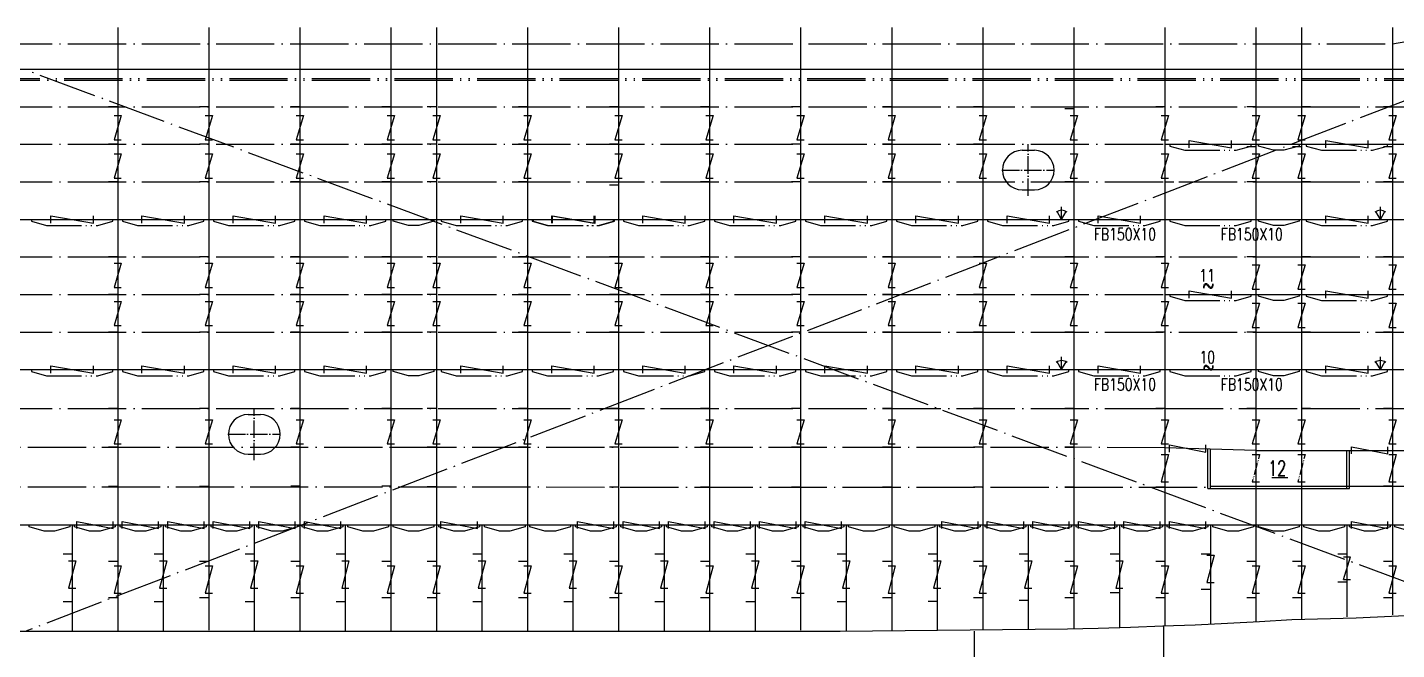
# Model space of a CAD drawing. Extents: x 415092 to 563892, y 399799 to 441999.
# Drawn here: x 500109 to 522664, y 414178 to 424432 of the extents above; entities that cross this region are included whole.
import ezdxf

# ---------------------------------------------------------------- set-up
doc = ezdxf.new("R2010")
doc.units = 0
doc.header["$LTSCALE"] = 40
doc.header["$MEASUREMENT"] = 0
doc.linetypes.add('ACAD_ISO04W100', pattern=[30.5, 24, -3, 0.5, -3])
doc.linetypes.add('ACAD_ISO05W100', pattern=[34, 24, -3, 0.5, -3, 0.5, -3])
doc.layers.get('0').update_dxf_attribs({"linetype": 'CONTINUOUS'})
for name, color, linetype in [('C-CEN', 4, 'ACAD_ISO04W100'), ('C-CON', 4, 'CONTINUOUS'), ('C-PH', 4, 'ACAD_ISO05W100'), ('Y-CON', 2, 'CONTINUOUS')]:
    doc.layers.add(name, color=color, linetype=linetype)
doc.styles.add('ROMANS', font='romans.shx', dxfattribs={"width": 0.75, "height": 250, "bigfont": 'hzdx.shx'})

msp = doc.modelspace()

# ---------------------------------------------------------------- linework, layer by layer
for p, q in [((517146.4, 421267.8), (517071.9, 421396.8)), ((517146.4, 421267.8), (517146.4, 421476.9)), ((517146.4, 421267.8), (517220.9, 421396.8)), ((522396.4, 421267.7), (522321.9, 421396.8)), ((522396.4, 421267.7), (522396.4, 421476.9)), ((522396.4, 421267.7), (522470.9, 421396.8)), ((517146.4, 418792.1), (517071.9, 418921.2)), ((517146.4, 418792.1), (517146.4, 419001.3)), ((517146.4, 418792.1), (517220.9, 418921.2)), ((522396.4, 418792.1), (522321.9, 418921.2)), ((522396.4, 418792.1), (522396.4, 419001.2)), ((522396.4, 418792.1), (522470.9, 418921.2)), ((519556.4, 416831.8), (519556.4, 417482.8)), ((521886.4, 416831.8), (521886.4, 417461.8)), ((519556.4, 416831.8), (521886.4, 416831.8)), ((520606.1, 417014.9), (520873.2, 417014.9)), ((521786.4, 415704.4), (521906.4, 415704.4)), ((521786.4, 415334.4), (521906.4, 415704.4)), ((521786.4, 415334.4), (521906.4, 415334.4)), ((518825.4, 414568.2), (518825.4, 411532.8)), ((515706.1, 414481.8), (515706.1, 411532.8))]:
    msp.add_line(p, q)
for points in [[(501536.4, 422976.8), (501656.4, 422976.8), (501536.4, 422576.8), (501656.4, 422576.8)], [(503036.4, 422976.8), (503156.4, 422976.8), (503036.4, 422576.8), (503156.4, 422576.8)], [(504536.4, 422976.8), (504656.4, 422976.8), (504536.4, 422576.8), (504656.4, 422576.8)], [(506036.4, 422976.8), (506156.4, 422976.8), (506036.4, 422576.8), (506156.4, 422576.8)], [(506786.4, 422976.8), (506906.4, 422976.8), (506786.4, 422576.8), (506906.4, 422576.8)], [(508286.4, 422976.8), (508406.4, 422976.8), (508286.4, 422576.8), (508406.4, 422576.8)], [(509786.4, 422976.8), (509906.4, 422976.8), (509786.4, 422576.8), (509906.4, 422576.8)], [(511286.4, 422976.8), (511406.4, 422976.8), (511286.4, 422576.8), (511406.4, 422576.8)], [(512786.4, 422976.8), (512906.4, 422976.8), (512786.4, 422576.8), (512906.4, 422576.8)], [(514286.4, 422976.8), (514406.4, 422976.8), (514286.4, 422576.8), (514406.4, 422576.8)], [(515786.4, 422976.8), (515906.4, 422976.8), (515786.4, 422576.8), (515906.4, 422576.8)], [(517286.4, 422976.8), (517406.4, 422976.8), (517286.4, 422576.8), (517406.4, 422576.8)], [(518786.4, 422976.8), (518906.4, 422976.8), (518786.4, 422576.8), (518906.4, 422576.8)], [(520286.4, 422976.8), (520406.4, 422976.8), (520286.4, 422576.8), (520406.4, 422576.8)], [(521036.4, 422976.8), (521156.4, 422976.8), (521036.4, 422576.8), (521156.4, 422576.8)], [(522536.4, 422976.8), (522656.4, 422976.8), (522536.4, 422576.8), (522656.4, 422576.8)], [(519246.4, 422445.8), (519246.4, 422565.8), (519946.4, 422445.8), (519946.4, 422565.8)], [(521496.4, 422445.8), (521496.4, 422565.8), (522196.4, 422445.8), (522196.4, 422565.8)], [(501536.4, 422346.8), (501656.4, 422346.8), (501536.4, 421946.8), (501656.4, 421946.8)], [(503036.4, 422346.8), (503156.4, 422346.8), (503036.4, 421946.8), (503156.4, 421946.8)], [(504536.4, 422346.8), (504656.4, 422346.8), (504536.4, 421946.8), (504656.4, 421946.8)], [(506036.4, 422346.8), (506156.4, 422346.8), (506036.4, 421946.8), (506156.4, 421946.8)], [(506786.4, 422346.8), (506906.4, 422346.8), (506786.4, 421946.8), (506906.4, 421946.8)], [(508286.4, 422346.8), (508406.4, 422346.8), (508286.4, 421946.8), (508406.4, 421946.8)], [(509786.4, 422346.8), (509906.4, 422346.8), (509786.4, 421946.8), (509906.4, 421946.8)], [(511286.4, 422346.8), (511406.4, 422346.8), (511286.4, 421946.8), (511406.4, 421946.8)], [(512786.4, 422346.8), (512906.4, 422346.8), (512786.4, 421946.8), (512906.4, 421946.8)], [(514286.4, 422346.8), (514406.4, 422346.8), (514286.4, 421946.8), (514406.4, 421946.8)], [(515786.4, 422346.8), (515906.4, 422346.8), (515786.4, 421946.8), (515906.4, 421946.8)], [(517286.4, 422346.8), (517406.4, 422346.8), (517286.4, 421946.8), (517406.4, 421946.8)], [(518786.4, 422346.8), (518906.4, 422346.8), (518786.4, 421946.8), (518906.4, 421946.8)], [(520286.4, 422346.8), (520406.4, 422346.8), (520286.4, 421946.8), (520406.4, 421946.8)], [(521036.4, 422346.8), (521156.4, 422346.8), (521036.4, 421946.8), (521156.4, 421946.8)], [(522536.4, 422346.8), (522656.4, 422346.8), (522536.4, 421946.8), (522656.4, 421946.8)], [(500496.4, 421207.8), (500496.4, 421327.8), (501196.4, 421207.8), (501196.4, 421327.8)], [(501996.4, 421207.8), (501996.4, 421327.8), (502696.4, 421207.8), (502696.4, 421327.8)], [(503496.4, 421207.8), (503496.4, 421327.8), (504196.4, 421207.8), (504196.4, 421327.8)], [(504996.4, 421207.8), (504996.4, 421327.8), (505696.4, 421207.8), (505696.4, 421327.8)], [(507246.4, 421207.8), (507246.4, 421327.8), (507946.4, 421207.8), (507946.4, 421327.8)], [(508746.4, 421207.8), (508746.4, 421327.8), (509446.4, 421207.8), (509446.4, 421327.8)], [(508761.7, 421207.8), (508761.7, 421327.8), (509461.7, 421207.8), (509461.7, 421327.8)], [(510246.4, 421207.8), (510246.4, 421327.8), (510946.4, 421207.8), (510946.4, 421327.8)], [(511746.4, 421207.8), (511746.4, 421327.8), (512446.4, 421207.8), (512446.4, 421327.8)], [(513246.4, 421207.8), (513246.4, 421327.8), (513946.4, 421207.8), (513946.4, 421327.8)], [(514746.4, 421207.8), (514746.4, 421327.8), (515446.4, 421207.8), (515446.4, 421327.8)], [(516246.4, 421207.8), (516246.4, 421327.8), (516946.4, 421207.8), (516946.4, 421327.8)], [(517746.4, 421207.8), (517746.4, 421327.8), (518446.4, 421207.8), (518446.4, 421327.8)], [(521496.4, 421207.8), (521496.4, 421327.8), (522196.4, 421207.8), (522196.4, 421327.8)], [(501536.4, 420546.8), (501656.4, 420546.8), (501536.4, 420146.8), (501656.4, 420146.8)], [(503036.4, 420546.8), (503156.4, 420546.8), (503036.4, 420146.8), (503156.4, 420146.8)], [(504536.4, 420546.8), (504656.4, 420546.8), (504536.4, 420146.8), (504656.4, 420146.8)], [(506036.4, 420546.8), (506156.4, 420546.8), (506036.4, 420146.8), (506156.4, 420146.8)], [(506786.4, 420546.8), (506906.4, 420546.8), (506786.4, 420146.8), (506906.4, 420146.8)], [(508286.4, 420546.8), (508406.4, 420546.8), (508286.4, 420146.8), (508406.4, 420146.8)], [(509786.4, 420546.8), (509906.4, 420546.8), (509786.4, 420146.8), (509906.4, 420146.8)], [(511286.4, 420546.8), (511406.4, 420546.8), (511286.4, 420146.8), (511406.4, 420146.8)], [(512786.4, 420546.8), (512906.4, 420546.8), (512786.4, 420146.8), (512906.4, 420146.8)], [(514286.4, 420546.8), (514406.4, 420546.8), (514286.4, 420146.8), (514406.4, 420146.8)], [(515786.4, 420546.8), (515906.4, 420546.8), (515786.4, 420146.8), (515906.4, 420146.8)], [(517286.4, 420546.8), (517406.4, 420546.8), (517286.4, 420146.8), (517406.4, 420146.8)], [(518786.4, 420546.8), (518906.4, 420546.8), (518786.4, 420146.8), (518906.4, 420146.8)], [(520286.4, 420516.8), (520406.4, 420516.8), (520286.4, 420116.8), (520406.4, 420116.8)], [(521036.4, 420516.8), (521156.4, 420516.8), (521036.4, 420116.8), (521156.4, 420116.8)], [(522536.4, 420516.8), (522656.4, 420516.8), (522536.4, 420116.8), (522656.4, 420116.8)], [(519246.4, 419969.8), (519246.4, 420089.8), (519946.4, 419969.8), (519946.4, 420089.8)], [(521496.4, 419969.8), (521496.4, 420089.8), (522196.4, 419969.8), (522196.4, 420089.8)], [(501536.4, 419916.8), (501656.4, 419916.8), (501536.4, 419516.8), (501656.4, 419516.8)], [(503036.4, 419916.8), (503156.4, 419916.8), (503036.4, 419516.8), (503156.4, 419516.8)], [(504536.4, 419916.8), (504656.4, 419916.8), (504536.4, 419516.8), (504656.4, 419516.8)], [(506036.4, 419916.8), (506156.4, 419916.8), (506036.4, 419516.8), (506156.4, 419516.8)], [(506786.4, 419916.8), (506906.4, 419916.8), (506786.4, 419516.8), (506906.4, 419516.8)], [(508286.4, 419916.8), (508406.4, 419916.8), (508286.4, 419516.8), (508406.4, 419516.8)], [(509786.4, 419916.8), (509906.4, 419916.8), (509786.4, 419516.8), (509906.4, 419516.8)], [(511286.4, 419916.8), (511406.4, 419916.8), (511286.4, 419516.8), (511406.4, 419516.8)], [(512786.4, 419916.8), (512906.4, 419916.8), (512786.4, 419516.8), (512906.4, 419516.8)], [(514286.4, 419916.8), (514406.4, 419916.8), (514286.4, 419516.8), (514406.4, 419516.8)], [(515786.4, 419916.8), (515906.4, 419916.8), (515786.4, 419516.8), (515906.4, 419516.8)], [(517286.4, 419916.8), (517406.4, 419916.8), (517286.4, 419516.8), (517406.4, 419516.8)], [(518786.4, 419916.8), (518906.4, 419916.8), (518786.4, 419516.8), (518906.4, 419516.8)], [(520286.4, 419886.8), (520406.4, 419886.8), (520286.4, 419486.8), (520406.4, 419486.8)], [(521036.4, 419886.8), (521156.4, 419886.8), (521036.4, 419486.8), (521156.4, 419486.8)], [(522536.4, 419886.8), (522656.4, 419886.8), (522536.4, 419486.8), (522656.4, 419486.8)], [(500496.4, 418732.1), (500496.4, 418852.1), (501196.4, 418732.1), (501196.4, 418852.1)], [(501996.4, 418732.1), (501996.4, 418852.1), (502696.4, 418732.1), (502696.4, 418852.1)], [(503496.4, 418732.1), (503496.4, 418852.1), (504196.4, 418732.1), (504196.4, 418852.1)], [(504996.4, 418732.1), (504996.4, 418852.1), (505696.4, 418732.1), (505696.4, 418852.1)], [(507246.4, 418732.1), (507246.4, 418852.1), (507946.4, 418732.1), (507946.4, 418852.1)], [(508746.4, 418732.1), (508746.4, 418852.1), (509446.4, 418732.1), (509446.4, 418852.1)], [(510246.4, 418732.1), (510246.4, 418852.1), (510946.4, 418732.1), (510946.4, 418852.1)], [(511746.4, 418732.1), (511746.4, 418852.1), (512446.4, 418732.1), (512446.4, 418852.1)], [(513246.4, 418732.1), (513246.4, 418852.1), (513946.4, 418732.1), (513946.4, 418852.1)], [(514746.4, 418732.1), (514746.4, 418852.1), (515446.4, 418732.1), (515446.4, 418852.1)], [(516246.4, 418732.1), (516246.4, 418852.1), (516946.4, 418732.1), (516946.4, 418852.1)], [(517746.4, 418732.1), (517746.4, 418852.1), (518446.4, 418732.1), (518446.4, 418852.1)], [(521496.4, 418732.1), (521496.4, 418852.1), (522196.4, 418732.1), (522196.4, 418852.1)], [(501536.4, 417966.8), (501656.4, 417966.8), (501536.4, 417566.8), (501656.4, 417566.8)], [(503036.4, 417966.8), (503156.4, 417966.8), (503036.4, 417566.8), (503156.4, 417566.8)], [(504536.4, 417966.8), (504656.4, 417966.8), (504536.4, 417566.8), (504656.4, 417566.8)], [(506036.4, 417966.8), (506156.4, 417966.8), (506036.4, 417566.8), (506156.4, 417566.8)], [(506786.4, 417966.8), (506906.4, 417966.8), (506786.4, 417566.8), (506906.4, 417566.8)], [(508286.4, 417966.8), (508406.4, 417966.8), (508286.4, 417566.8), (508406.4, 417566.8)], [(509786.4, 417966.8), (509906.4, 417966.8), (509786.4, 417566.8), (509906.4, 417566.8)], [(511286.4, 417966.8), (511406.4, 417966.8), (511286.4, 417566.8), (511406.4, 417566.8)], [(512786.4, 417966.8), (512906.4, 417966.8), (512786.4, 417566.8), (512906.4, 417566.8)], [(514286.4, 417966.8), (514406.4, 417966.8), (514286.4, 417566.8), (514406.4, 417566.8)], [(515786.4, 417966.8), (515906.4, 417966.8), (515786.4, 417566.8), (515906.4, 417566.8)], [(517286.4, 417966.8), (517406.4, 417966.8), (517286.4, 417566.8), (517406.4, 417566.8)], [(518786.4, 417966.8), (518906.4, 417966.8), (518786.4, 417566.8), (518906.4, 417566.8)], [(520286.4, 417966.8), (520406.4, 417966.8), (520286.4, 417566.8), (520406.4, 417566.8)], [(521036.4, 417966.8), (521156.4, 417966.8), (521036.4, 417566.8), (521156.4, 417566.8)], [(522536.4, 417966.8), (522656.4, 417966.8), (522536.4, 417566.8), (522656.4, 417566.8)], [(518921.4, 417431.7), (518921.4, 417551.7), (519521.4, 417431.7), (519521.4, 417551.7)], [(521921.4, 417401.8), (521921.4, 417521.8), (522521.4, 417401.8), (522521.4, 417521.8)], [(518786.4, 417391.7), (518906.4, 417391.7), (518786.4, 416941.7), (518906.4, 416941.7)], [(522536.4, 417391.8), (522656.4, 417391.8), (522536.4, 416941.8), (522656.4, 416941.8)], [(500921.4, 416171.8), (500921.4, 416291.8), (501521.4, 416171.8), (501521.4, 416291.8)], [(501671.4, 416171.8), (501671.4, 416291.8), (502271.4, 416171.8), (502271.4, 416291.8)], [(502421.4, 416171.7), (502421.4, 416291.7), (503021.4, 416171.7), (503021.4, 416291.7)], [(503171.4, 416171.8), (503171.4, 416291.8), (503771.4, 416171.8), (503771.4, 416291.8)], [(503921.4, 416171.6), (503921.4, 416291.6), (504521.4, 416171.6), (504521.4, 416291.6)], [(504671.4, 416171.8), (504671.4, 416291.8), (505271.4, 416171.8), (505271.4, 416291.8)], [(506921.4, 416171.8), (506921.4, 416291.8), (507521.4, 416171.8), (507521.4, 416291.8)], [(509171.4, 416171.8), (509171.4, 416291.8), (509771.4, 416171.8), (509771.4, 416291.8)], [(509921.4, 416171.8), (509921.4, 416291.8), (510521.4, 416171.8), (510521.4, 416291.8)], [(510671.4, 416171.8), (510671.4, 416291.8), (511271.4, 416171.8), (511271.4, 416291.8)], [(511421.4, 416171.8), (511421.4, 416291.8), (512021.4, 416171.8), (512021.4, 416291.8)], [(512171.4, 416171.8), (512171.4, 416291.8), (512771.4, 416171.8), (512771.4, 416291.8)], [(512921.4, 416171.8), (512921.4, 416291.8), (513521.4, 416171.8), (513521.4, 416291.8)], [(515171.4, 416171.8), (515171.4, 416291.8), (515771.4, 416171.8), (515771.4, 416291.8)], [(515921.4, 416171.8), (515921.4, 416291.8), (516521.4, 416171.8), (516521.4, 416291.8)], [(516671.4, 416171.8), (516671.4, 416291.8), (517271.4, 416171.8), (517271.4, 416291.8)], [(517421.4, 416171.8), (517421.4, 416291.8), (518021.4, 416171.8), (518021.4, 416291.8)], [(518171.4, 416171.8), (518171.4, 416291.8), (518771.4, 416171.8), (518771.4, 416291.8)], [(518921.4, 416171.8), (518921.4, 416291.8), (519521.4, 416171.8), (519521.4, 416291.8)], [(521921.4, 416171.8), (521921.4, 416291.8), (522521.4, 416171.8), (522521.4, 416291.8)], [(519536.4, 415731.6), (519656.4, 415731.6), (519536.4, 415281.6), (519656.4, 415281.6)], [(500786.4, 415641.5), (500906.4, 415641.5), (500786.4, 415191.5), (500906.4, 415191.5)], [(501536.4, 415556.8), (501656.4, 415556.8), (501536.4, 415106.8), (501656.4, 415106.8)], [(502286.4, 415641.5), (502406.4, 415641.5), (502286.4, 415191.5), (502406.4, 415191.5)], [(503036.4, 415556.8), (503156.4, 415556.8), (503036.4, 415106.8), (503156.4, 415106.8)], [(503786.4, 415641.5), (503906.4, 415641.5), (503786.4, 415191.5), (503906.4, 415191.5)], [(504536.4, 415556.8), (504656.4, 415556.8), (504536.4, 415106.8), (504656.4, 415106.8)], [(505286.4, 415641.5), (505406.4, 415641.5), (505286.4, 415191.5), (505406.4, 415191.5)], [(506036.4, 415556.8), (506156.4, 415556.8), (506036.4, 415106.8), (506156.4, 415106.8)], [(506786.4, 415556.8), (506906.4, 415556.8), (506786.4, 415106.8), (506906.4, 415106.8)], [(507536.4, 415641.5), (507656.4, 415641.5), (507536.4, 415191.5), (507656.4, 415191.5)], [(508286.4, 415556.8), (508406.4, 415556.8), (508286.4, 415106.8), (508406.4, 415106.8)], [(509036.4, 415641.5), (509156.4, 415641.5), (509036.4, 415191.5), (509156.4, 415191.5)], [(509786.4, 415556.8), (509906.4, 415556.8), (509786.4, 415106.8), (509906.4, 415106.8)], [(510536.4, 415641.5), (510656.4, 415641.5), (510536.4, 415191.5), (510656.4, 415191.5)], [(511286.4, 415556.8), (511406.4, 415556.8), (511286.4, 415106.8), (511406.4, 415106.8)], [(512036.4, 415641.5), (512156.4, 415641.5), (512036.4, 415191.5), (512156.4, 415191.5)], [(512786.4, 415556.8), (512906.4, 415556.8), (512786.4, 415106.8), (512906.4, 415106.8)], [(513536.4, 415641.5), (513656.4, 415641.5), (513536.4, 415191.5), (513656.4, 415191.5)], [(514286.4, 415556.8), (514406.4, 415556.8), (514286.4, 415106.8), (514406.4, 415106.8)], [(515036.4, 415641.5), (515156.4, 415641.5), (515036.4, 415191.5), (515156.4, 415191.5)], [(515786.4, 415556.8), (515906.4, 415556.8), (515786.4, 415106.8), (515906.4, 415106.8)], [(516536.4, 415641.5), (516656.4, 415641.5), (516536.4, 415191.5), (516656.4, 415191.5)], [(517286.4, 415556.8), (517406.4, 415556.8), (517286.4, 415106.8), (517406.4, 415106.8)], [(518036.4, 415641.5), (518156.4, 415641.5), (518036.4, 415191.5), (518156.4, 415191.5)], [(518786.4, 415556.8), (518906.4, 415556.8), (518786.4, 415106.8), (518906.4, 415106.8)], [(520286.4, 415556.8), (520406.4, 415556.8), (520286.4, 415106.8), (520406.4, 415106.8)], [(521036.4, 415556.8), (521156.4, 415556.8), (521036.4, 415106.8), (521156.4, 415106.8)], [(522536.4, 415556.8), (522656.4, 415556.8), (522536.4, 415106.8), (522656.4, 415106.8)]]:
    msp.add_lwpolyline(points)
for centre in [(517146.4, 421267.8), (522396.4, 421267.7), (517146.4, 418792.1), (522396.4, 418792.1)]:
    msp.add_arc(centre, 149.1, 52.13553, 127.86447)
at = {"layer": 'C-CEN', "ltscale": 0.5}
msp.add_line((522596.4, 424162.8), (523796.4, 424362.8), dxfattribs=at)
at = {"layer": 'C-CEN'}
for p, q in [((477596.4, 424162.8), (522596.4, 424162.8)), ((524096.4, 414815.8), (500096.4, 423721.8)), ((524096.4, 423721.8), (500096.8, 414485.7)), ((477596.4, 423124.8), (521096.4, 423124.8)), ((521096.4, 423124.8), (547046.9, 423124.8)), ((477596.4, 422505.8), (518846.4, 422505.8)), ((477596.4, 421886.8), (521096.4, 421886.8)), ((521096.4, 421886.8), (547047.2, 421886.8)), ((477596.4, 420648.8), (521096.4, 420648.8)), ((521096.4, 420648.8), (544646.4, 420648.8)), ((477596.4, 420029.8), (518846.4, 420029.8)), ((477596.4, 419410.8), (521096.4, 419410.8)), ((521096.4, 419410.8), (540596.4, 419410.8)), ((477596.4, 418151.8), (518846.4, 418151.8)), ((518846.4, 418151.8), (521096.4, 418151.8)), ((521096.4, 418151.8), (523346.4, 418151.8)), ((480596.4, 417511.8), (517346.4, 417511.8)), ((518857.7, 417501.6), (517346.4, 417511.8)), ((480596.4, 416871.8), (519596.4, 416852.5)), ((521846.4, 416871.8), (531596.4, 416871.8))]:
    msp.add_line(p, q, dxfattribs=at)
at = {"layer": 'C-CEN', "ltscale": 0.3}
for p, q in [((516596.4, 421653.8), (516596.4, 422505.8)), ((516162.4, 422079.8), (517030.4, 422079.8)), ((503846.4, 417299.7), (503846.4, 418151.7)), ((503412.4, 417725.7), (504280.4, 417725.7))]:
    msp.add_line(p, q, dxfattribs=at)
at = {"layer": 'C-CON'}
for p, q in [((516496.4, 422405.8), (516696.4, 422405.8)), ((516496.4, 421753.8), (516696.4, 421753.8)), ((503746.4, 418051.7), (503946.4, 418051.7)), ((503746.4, 417399.7), (503946.4, 417399.7))]:
    msp.add_line(p, q, dxfattribs=at)
for centre, start, end in [((516496.4, 422079.8), 90, 270), ((516696.4, 422079.8), 270, 90), ((503746.4, 417725.7), 90, 270), ((503946.4, 417725.7), 270, 90)]:
    msp.add_arc(centre, 326, start, end, dxfattribs=at)
at = {"layer": 'C-PH'}
for p, q in [((477596.4, 423588.8), (521096.4, 423588.8)), ((521096.4, 423588.8), (524096.4, 423588.8)), ((477596.4, 423563.8), (521096.4, 423563.8)), ((521096.4, 423563.8), (524096.4, 423563.8))]:
    msp.add_line(p, q, dxfattribs=at)
at = {"layer": 'C-PH', "ltscale": 0.6}
for points in [[(518926.4, 422505.8), (518926.4, 422476.1), (519174.5, 422405.8), (520018.4, 422405.8), (520266.4, 422476.1), (520266.4, 422505.8)], [(521056.4, 422505.8), (521056.4, 422476.1), (520808.4, 422405.8), (520634.5, 422405.8), (520386.4, 422476.1), (520386.4, 422505.8)], [(521176.4, 422505.8), (521176.4, 422476.1), (521424.5, 422405.8), (522268.4, 422405.8), (522516.4, 422476.1), (522516.4, 422505.8)], [(500176.4, 421267.8), (500176.4, 421238.1), (500424.5, 421167.8), (501268.4, 421167.8), (501516.4, 421238.1), (501516.4, 421267.8)], [(501676.4, 421267.8), (501676.4, 421238.1), (501924.5, 421167.8), (502768.4, 421167.8), (503016.4, 421238.1), (503016.4, 421267.8)], [(503176.4, 421267.8), (503176.4, 421238.1), (503424.5, 421167.8), (504268.4, 421167.8), (504516.4, 421238.1), (504516.4, 421267.8)], [(504676.4, 421267.8), (504676.4, 421238.1), (504924.5, 421167.8), (505768.4, 421167.8), (506016.4, 421238.1), (506016.4, 421267.8)], [(506806.4, 421267.8), (506806.4, 421238.1), (506558.4, 421167.8), (506384.5, 421167.8), (506136.4, 421238.1), (506136.4, 421267.8)], [(506926.4, 421267.8), (506926.4, 421238.1), (507174.5, 421167.8), (508018.4, 421167.8), (508266.4, 421238.1), (508266.4, 421267.8)], [(508426.4, 421267.8), (508426.4, 421238.1), (508674.5, 421167.8), (509518.4, 421167.8), (509766.4, 421238.1), (509766.4, 421267.8)], [(508441.7, 421267.8), (508441.7, 421238.1), (508689.7, 421167.8), (509533.6, 421167.8), (509781.7, 421238.1), (509781.7, 421267.8)], [(509926.4, 421267.8), (509926.4, 421238.1), (510174.5, 421167.8), (511018.4, 421167.8), (511266.4, 421238.1), (511266.4, 421267.8)], [(511426.4, 421267.8), (511426.4, 421238.1), (511674.5, 421167.8), (512518.4, 421167.8), (512766.4, 421238.1), (512766.4, 421267.8)], [(512926.4, 421267.8), (512926.4, 421238.1), (513174.5, 421167.8), (514018.4, 421167.8), (514266.4, 421238.1), (514266.4, 421267.8)], [(514426.4, 421267.8), (514426.4, 421238.1), (514674.5, 421167.8), (515518.4, 421167.8), (515766.4, 421238.1), (515766.4, 421267.8)], [(515926.4, 421267.8), (515926.4, 421238.1), (516174.5, 421167.8), (517018.4, 421167.8), (517266.4, 421238.1), (517266.4, 421267.8)], [(517426.4, 421267.8), (517426.4, 421238.1), (517674.5, 421167.8), (518518.4, 421167.8), (518766.4, 421238.1), (518766.4, 421267.8)], [(518926.4, 421267.8), (518926.4, 421238.1), (519174.5, 421167.8), (520018.4, 421167.8), (520266.4, 421238.1), (520266.4, 421267.8)], [(521056.4, 421267.8), (521056.4, 421238.1), (520808.4, 421167.8), (520634.5, 421167.8), (520386.4, 421238.1), (520386.4, 421267.8)], [(521176.4, 421267.8), (521176.4, 421238.1), (521424.5, 421167.8), (522268.4, 421167.8), (522516.4, 421238.1), (522516.4, 421267.8)], [(518926.4, 420029.8), (518926.4, 420000.1), (519174.5, 419929.8), (520018.4, 419929.8), (520266.4, 420000.1), (520266.4, 420029.8)], [(521056.4, 420029.8), (521056.4, 420000.1), (520808.4, 419929.8), (520634.5, 419929.8), (520386.4, 420000.1), (520386.4, 420029.8)], [(521176.4, 420029.8), (521176.4, 420000.1), (521424.5, 419929.8), (522268.4, 419929.8), (522516.4, 420000.1), (522516.4, 420029.8)], [(500176.4, 418792.1), (500176.4, 418762.5), (500424.5, 418692.1), (501268.4, 418692.1), (501516.4, 418762.5), (501516.4, 418792.1)], [(501676.4, 418792.1), (501676.4, 418762.5), (501924.5, 418692.1), (502768.4, 418692.1), (503016.4, 418762.5), (503016.4, 418792.1)], [(503176.4, 418792.1), (503176.4, 418762.5), (503424.5, 418692.1), (504268.4, 418692.1), (504516.4, 418762.5), (504516.4, 418792.1)], [(504676.4, 418792.1), (504676.4, 418762.5), (504924.5, 418692.1), (505768.4, 418692.1), (506016.4, 418762.5), (506016.4, 418792.1)], [(506806.4, 418792.1), (506806.4, 418762.5), (506558.4, 418692.1), (506384.5, 418692.1), (506136.4, 418762.5), (506136.4, 418792.1)], [(506926.4, 418792.1), (506926.4, 418762.5), (507174.5, 418692.1), (508018.4, 418692.1), (508266.4, 418762.5), (508266.4, 418792.1)], [(508426.4, 418792.1), (508426.4, 418762.5), (508674.5, 418692.1), (509518.4, 418692.1), (509766.4, 418762.5), (509766.4, 418792.1)], [(509926.4, 418792.1), (509926.4, 418762.5), (510174.5, 418692.1), (511018.4, 418692.1), (511266.4, 418762.5), (511266.4, 418792.1)], [(511426.4, 418792.1), (511426.4, 418762.5), (511674.5, 418692.1), (512518.4, 418692.1), (512766.4, 418762.5), (512766.4, 418792.1)], [(512926.4, 418792.1), (512926.4, 418762.5), (513174.5, 418692.1), (514018.4, 418692.1), (514266.4, 418762.5), (514266.4, 418792.1)], [(514426.4, 418792.1), (514426.4, 418762.5), (514674.5, 418692.1), (515518.4, 418692.1), (515766.4, 418762.5), (515766.4, 418792.1)], [(515926.4, 418792.1), (515926.4, 418762.5), (516174.5, 418692.1), (517018.4, 418692.1), (517266.4, 418762.5), (517266.4, 418792.1)], [(517426.4, 418792.1), (517426.4, 418762.5), (517674.5, 418692.1), (518518.4, 418692.1), (518766.4, 418762.5), (518766.4, 418792.1)], [(518926.4, 418792.1), (518926.4, 418762.5), (519174.5, 418692.1), (520018.4, 418692.1), (520266.4, 418762.5), (520266.4, 418792.1)], [(521056.4, 418792.1), (521056.4, 418762.5), (520808.4, 418692.1), (520634.5, 418692.1), (520386.4, 418762.5), (520386.4, 418792.1)], [(521176.4, 418792.1), (521176.4, 418762.5), (521424.5, 418692.1), (522268.4, 418692.1), (522516.4, 418762.5), (522516.4, 418792.1)], [(500806.4, 416231.8), (500806.4, 416202.1), (500558.4, 416131.8), (500384.5, 416131.8), (500136.4, 416202.1), (500136.4, 416231.8)], [(501556.4, 416231.8), (501556.4, 416202.1), (501308.4, 416131.8), (501134.5, 416131.8), (500886.4, 416202.1), (500886.4, 416231.8)], [(502306.4, 416231.8), (502306.4, 416202.1), (502058.4, 416131.8), (501884.5, 416131.8), (501636.4, 416202.1), (501636.4, 416231.8)], [(503056.4, 416231.8), (503056.4, 416202.1), (502808.4, 416131.8), (502634.5, 416131.8), (502386.4, 416202.1), (502386.4, 416231.8)], [(503806.4, 416231.8), (503806.4, 416202.1), (503558.4, 416131.8), (503384.5, 416131.8), (503136.4, 416202.1), (503136.4, 416231.8)], [(504556.4, 416231.8), (504556.4, 416202.1), (504308.4, 416131.8), (504134.5, 416131.8), (503886.4, 416202.1), (503886.4, 416231.8)], [(505306.4, 416231.8), (505306.4, 416202.1), (505058.4, 416131.8), (504884.5, 416131.8), (504636.4, 416202.1), (504636.4, 416231.8)], [(506056.4, 416231.8), (506056.4, 416202.1), (505808.4, 416131.8), (505634.5, 416131.8), (505386.4, 416202.1), (505386.4, 416231.8)], [(506806.4, 416231.8), (506806.4, 416202.1), (506558.4, 416131.8), (506384.5, 416131.8), (506136.4, 416202.1), (506136.4, 416231.8)], [(507556.4, 416231.8), (507556.4, 416202.1), (507308.4, 416131.8), (507134.5, 416131.8), (506886.4, 416202.1), (506886.4, 416231.8)], [(508306.4, 416231.8), (508306.4, 416202.1), (508058.4, 416131.8), (507884.5, 416131.8), (507636.4, 416202.1), (507636.4, 416231.8)], [(509056.4, 416231.8), (509056.4, 416202.1), (508808.4, 416131.8), (508634.5, 416131.8), (508386.4, 416202.1), (508386.4, 416231.8)], [(509806.4, 416231.8), (509806.4, 416202.1), (509558.4, 416131.8), (509384.5, 416131.8), (509136.4, 416202.1), (509136.4, 416231.8)], [(510556.4, 416231.8), (510556.4, 416202.1), (510308.4, 416131.8), (510134.5, 416131.8), (509886.4, 416202.1), (509886.4, 416231.8)], [(511306.4, 416231.8), (511306.4, 416202.1), (511058.4, 416131.8), (510884.5, 416131.8), (510636.4, 416202.1), (510636.4, 416231.8)], [(512056.4, 416231.8), (512056.4, 416202.1), (511808.4, 416131.8), (511634.5, 416131.8), (511386.4, 416202.1), (511386.4, 416231.8)], [(512806.4, 416231.8), (512806.4, 416202.1), (512558.4, 416131.8), (512384.5, 416131.8), (512136.4, 416202.1), (512136.4, 416231.8)], [(513556.4, 416231.8), (513556.4, 416202.1), (513308.4, 416131.8), (513134.5, 416131.8), (512886.4, 416202.1), (512886.4, 416231.8)], [(514306.4, 416231.8), (514306.4, 416202.1), (514058.4, 416131.8), (513884.5, 416131.8), (513636.4, 416202.1), (513636.4, 416231.8)], [(515056.4, 416231.8), (515056.4, 416202.1), (514808.4, 416131.8), (514634.5, 416131.8), (514386.4, 416202.1), (514386.4, 416231.8)], [(515806.4, 416231.8), (515806.4, 416202.1), (515558.4, 416131.8), (515384.5, 416131.8), (515136.4, 416202.1), (515136.4, 416231.8)], [(516556.4, 416231.8), (516556.4, 416202.1), (516308.4, 416131.8), (516134.5, 416131.8), (515886.4, 416202.1), (515886.4, 416231.8)], [(517306.4, 416231.8), (517306.4, 416202.1), (517058.4, 416131.8), (516884.5, 416131.8), (516636.4, 416202.1), (516636.4, 416231.8)], [(518056.4, 416231.8), (518056.4, 416202.1), (517808.4, 416131.8), (517634.5, 416131.8), (517386.4, 416202.1), (517386.4, 416231.8)], [(518806.4, 416231.8), (518806.4, 416202.1), (518558.4, 416131.8), (518384.5, 416131.8), (518136.4, 416202.1), (518136.4, 416231.8)], [(519556.4, 416231.8), (519556.4, 416202.1), (519308.4, 416131.8), (519134.5, 416131.8), (518886.4, 416202.1), (518886.4, 416231.8)], [(520306.4, 416231.8), (520306.4, 416202.1), (520058.4, 416131.8), (519884.5, 416131.8), (519636.4, 416202.1), (519636.4, 416231.8)], [(521056.4, 416231.8), (521056.4, 416202.1), (520808.4, 416131.8), (520634.5, 416131.8), (520386.4, 416202.1), (520386.4, 416231.8)], [(521806.4, 416231.8), (521806.4, 416202.1), (521558.4, 416131.8), (521384.5, 416131.8), (521136.4, 416202.1), (521136.4, 416231.8)], [(522556.4, 416231.8), (522556.4, 416202.1), (522308.4, 416131.8), (522134.5, 416131.8), (521886.4, 416202.1), (521886.4, 416231.8)], [(523306.4, 416231.8), (523306.4, 416202.1), (523058.4, 416131.8), (522884.5, 416131.8), (522636.4, 416202.1), (522636.4, 416231.8)]]:
    msp.add_lwpolyline(points, dxfattribs=at)
at = {"layer": 'C-PH', "ltscale": 0.2, "flags": 128}
for points in [[(520286.4, 417391.8), (520406.4, 417391.8), (520286.4, 416941.8), (520406.4, 416941.8)], [(521036.4, 417391.8), (521156.4, 417391.8), (521036.4, 416941.8), (521156.4, 416941.8)]]:
    msp.add_lwpolyline(points, dxfattribs=at)
at = {"layer": 'Y-CON'}
for p, q in [((501596.4, 424431.8), (501596.4, 414485.7)), ((503096.4, 424431.8), (503096.4, 414499)), ((504596.4, 424431.8), (504596.4, 414485.4)), ((506096.4, 424431.8), (506096.4, 414485.3)), ((506846.4, 424431.8), (506846.4, 414485.2)), ((508346.4, 424431.8), (508346.4, 414485.1)), ((509846.4, 424431.8), (509846.4, 414485)), ((511346.4, 424431.8), (511346.4, 414484.8)), ((512846.4, 424431.8), (512846.4, 414501.1)), ((514346.4, 424431.8), (514346.4, 414487.2)), ((515846.4, 424431.8), (515846.4, 414498.7)), ((517346.4, 424431.8), (517346.4, 414523.6)), ((518846.4, 424431.8), (518846.4, 414569.1)), ((520346.4, 424431.8), (520346.4, 414639.5)), ((521096.4, 424431.8), (521096.4, 414686.6)), ((522596.4, 424431.8), (522596.4, 414750)), ((477596.4, 423743.8), (521096.4, 423743.8)), ((521096.4, 423743.8), (525596.4, 423743.8)), ((501596.4, 423124.8), (501446.4, 423124.8)), ((503096.4, 423124.8), (502946.4, 423124.8)), ((504596.4, 423124.8), (504446.4, 423124.8)), ((506096.4, 423124.8), (505946.4, 423124.8)), ((506846.4, 423124.8), (506696.4, 423124.8)), ((508346.4, 423124.8), (508196.4, 423124.8)), ((509846.4, 423124.8), (509696.4, 423124.8)), ((511346.4, 423124.8), (511196.4, 423124.8)), ((512846.4, 423124.8), (512696.4, 423124.8)), ((514346.4, 423124.8), (514196.4, 423124.8)), ((515846.4, 423124.8), (515696.4, 423124.8)), ((517346.4, 423091.8), (517196.4, 423091.8)), ((518846.4, 423124.8), (518696.4, 423124.8)), ((520346.4, 423124.8), (520196.4, 423124.8)), ((521246.4, 423124.8), (521096.4, 423124.8)), ((522596.4, 423124.8), (522446.4, 423124.8)), ((501596.4, 422505.8), (501446.4, 422505.8)), ((503096.4, 422505.8), (502946.4, 422505.8)), ((504596.4, 422505.8), (504446.4, 422505.8)), ((506096.4, 422505.8), (505946.4, 422505.8)), ((506846.4, 422505.8), (506696.4, 422505.8)), ((508346.4, 422505.8), (508196.4, 422505.8)), ((509846.4, 422505.8), (509696.4, 422505.8)), ((511346.4, 422505.8), (511196.4, 422505.8)), ((512846.4, 422505.8), (512696.4, 422505.8)), ((514346.4, 422505.8), (514196.4, 422505.8)), ((515846.4, 422505.8), (515696.4, 422505.8)), ((518846.4, 422505.8), (521096.4, 422505.8)), ((520346.4, 422461.8), (520196.4, 422461.8)), ((521096.4, 422461.8), (520946.4, 422461.8)), ((521096.4, 422505.8), (547047.1, 422505.8)), ((522596.4, 422461.8), (522446.4, 422461.8)), ((501596.4, 421886.8), (501446.4, 421886.8)), ((503096.4, 421886.8), (502946.4, 421886.8)), ((504596.4, 421886.8), (504446.4, 421886.8)), ((506096.4, 421886.8), (505946.4, 421886.8)), ((506846.4, 421886.8), (506696.4, 421886.8)), ((508346.4, 421886.8), (508196.4, 421886.8)), ((509846.4, 421831.8), (509696.4, 421831.8)), ((511346.4, 421886.8), (511196.4, 421886.8)), ((512846.4, 421886.8), (512696.4, 421886.8)), ((514346.4, 421886.8), (514196.4, 421886.8)), ((515846.4, 421886.8), (515996.4, 421886.8)), ((517346.4, 421886.8), (517196.4, 421886.8)), ((518846.4, 421886.8), (518996.4, 421886.8)), ((520346.4, 421886.8), (520196.4, 421886.8)), ((521246.4, 421886.8), (521096.4, 421886.8)), ((522596.4, 421886.8), (522446.4, 421886.8)), ((477596.4, 421267.8), (521096.4, 421267.8)), ((521096.4, 421267.8), (545246.4, 421267.8)), ((501596.4, 420648.8), (501446.4, 420648.8)), ((503096.4, 420648.8), (502946.4, 420648.8)), ((504596.4, 420648.8), (504446.4, 420648.8)), ((506096.4, 420648.8), (505946.4, 420648.8)), ((506846.4, 420648.8), (506696.4, 420648.8)), ((508346.4, 420648.8), (508196.4, 420648.8)), ((509846.4, 420648.8), (509696.4, 420648.8)), ((511346.4, 420648.8), (511196.4, 420648.8)), ((512846.4, 420648.8), (512696.4, 420648.8)), ((514346.4, 420648.8), (514196.4, 420648.8)), ((515846.4, 420648.8), (515696.4, 420648.8)), ((517346.4, 420648.8), (517196.4, 420648.8)), ((518846.4, 420648.8), (518696.4, 420648.8)), ((520346.4, 420648.8), (520196.4, 420648.8)), ((521246.4, 420648.8), (521096.4, 420648.8)), ((522596.4, 420648.8), (522446.4, 420648.8)), ((501596.4, 420029.8), (501446.4, 420029.8)), ((503096.4, 420029.8), (502946.4, 420029.8)), ((504596.4, 420029.8), (504446.4, 420029.8)), ((506096.4, 420029.8), (505946.4, 420029.8)), ((506846.4, 420029.8), (506696.4, 420029.8)), ((508346.4, 420029.8), (508196.4, 420029.8)), ((509846.4, 420029.8), (509696.4, 420029.8)), ((511346.4, 420029.8), (511196.4, 420029.8)), ((512846.4, 420029.8), (512696.4, 420029.8)), ((514346.4, 420029.8), (514196.4, 420029.8)), ((515846.4, 420029.8), (515696.4, 420029.8)), ((518846.4, 420029.8), (521096.4, 420029.8)), ((521096.4, 420029.8), (536098.4, 420029.8)), ((501596.4, 419410.8), (501446.4, 419410.8)), ((503096.4, 419410.8), (502946.4, 419410.8)), ((504596.4, 419410.8), (504446.4, 419410.8)), ((506096.4, 419410.8), (505946.4, 419410.8)), ((506846.4, 419410.8), (506696.4, 419410.8)), ((508346.4, 419410.8), (508196.4, 419410.8)), ((509846.4, 419410.8), (509696.4, 419410.8)), ((511346.4, 419410.8), (511196.4, 419410.8)), ((512846.4, 419410.8), (512696.4, 419410.8)), ((514346.4, 419410.8), (514196.4, 419410.8)), ((515846.4, 419410.8), (515696.4, 419410.8)), ((517346.4, 419410.8), (517196.4, 419410.8)), ((518846.4, 419410.8), (518696.4, 419410.8)), ((520346.4, 419410.8), (520196.4, 419410.8)), ((521246.4, 419410.8), (521096.4, 419410.8)), ((522596.4, 419410.8), (522446.4, 419410.8)), ((477596.4, 418792.1), (518846.4, 418792.1)), ((518846.4, 418792.1), (539096.4, 418792.1)), ((501596.4, 418151.8), (501446.4, 418151.8)), ((503096.4, 418151.8), (502946.4, 418151.8)), ((504596.4, 418151.8), (504446.4, 418151.8)), ((506096.4, 418151.8), (505946.4, 418151.8)), ((506846.4, 418151.8), (506696.4, 418151.8)), ((508346.4, 418151.8), (508196.4, 418151.8)), ((509846.4, 418151.8), (509696.4, 418151.8)), ((511346.4, 418151.8), (511196.4, 418151.8)), ((512846.4, 418151.8), (512696.4, 418151.8)), ((514346.4, 418151.8), (514196.4, 418151.8)), ((515846.4, 418151.8), (515696.4, 418151.8)), ((517346.4, 418151.8), (517196.4, 418151.8)), ((518846.4, 418151.8), (518696.4, 418151.8)), ((520346.4, 418151.8), (520196.4, 418151.8)), ((521246.4, 418151.8), (521096.4, 418151.8)), ((522596.4, 418151.8), (522446.4, 418151.8)), ((522596.4, 418151.8), (522446.4, 418151.8)), ((522596.4, 418151.8), (522446.4, 418151.8)), ((522596.4, 418151.7), (522446.4, 418151.7)), ((501596.4, 417511.8), (501446.4, 417511.8)), ((503096.4, 417511.8), (503246.4, 417511.8)), ((504596.4, 417511.8), (504446.4, 417511.8)), ((506096.4, 417511.8), (506246.4, 417511.8)), ((506846.4, 417511.8), (506696.4, 417511.8)), ((508346.4, 417511.8), (508196.4, 417511.8)), ((509846.4, 417511.8), (509696.4, 417511.8)), ((511346.4, 417511.8), (511196.4, 417511.8)), ((512846.4, 417511.8), (512696.4, 417511.8)), ((514346.4, 417511.8), (514196.4, 417511.8)), ((515846.4, 417511.8), (515696.4, 417511.8)), ((517346.4, 417511.8), (517196.4, 417511.8)), ((520346.4, 417461.8), (518846.4, 417501.7)), ((519596.4, 416831.8), (519596.4, 417481.7)), ((520346.4, 417461.8), (536098.4, 417461.8)), ((521846.4, 416831.8), (521846.4, 417461.8)), ((501596.4, 416863.9), (501446.4, 416863.9)), ((503096.4, 416863.9), (502946.4, 416863.9)), ((504596.4, 416868.7), (504446.4, 416868.7)), ((506096.4, 416868.7), (505946.4, 416868.7)), ((506846.4, 416858.4), (506696.4, 416858.4)), ((508346.4, 416857.6), (508196.4, 416857.6)), ((509846.4, 416857.6), (509696.4, 416857.6)), ((511346.4, 416857.6), (511196.4, 416857.6)), ((512846.4, 416857.6), (512696.4, 416857.6)), ((514346.4, 416852.9), (514196.4, 416852.9)), ((515846.4, 416852.9), (515696.4, 416852.9)), ((517346.4, 416852.9), (517196.4, 416852.9)), ((518846.4, 416852.9), (518696.4, 416852.9)), ((519596.4, 416871.8), (521846.4, 416871.8)), ((522596.4, 416871.8), (522446.4, 416871.8)), ((522596.4, 416871.8), (522446.4, 416871.8)), ((522596.4, 416871.8), (522446.4, 416871.8)), ((522596.4, 416871.8), (522446.4, 416871.8)), ((522596.4, 416871.8), (522446.4, 416871.8)), ((477596.4, 416231.8), (521096.4, 416231.8)), ((500846.4, 416231.8), (500846.4, 414485.8)), ((502346.4, 416231.8), (502346.4, 414485.6)), ((503846.4, 416231.8), (503846.4, 414485.5)), ((505346.4, 416231.8), (505346.4, 414485.4)), ((507596.4, 416231.8), (507596.4, 414485.2)), ((509096.4, 416231.8), (509096.4, 414485)), ((510596.4, 416231.8), (510596.4, 414484.9)), ((512096.4, 416231.8), (512096.4, 414484.8)), ((513596.4, 416231.8), (513596.4, 414485)), ((515096.4, 416231.8), (515096.4, 414491.8)), ((516596.4, 416231.8), (516596.4, 414508.6)), ((518096.4, 416231.8), (518096.4, 414543.2)), ((519596.4, 416231.8), (519596.4, 414600.6)), ((521096.4, 416231.8), (525596.4, 416231.8)), ((521846.4, 416231.8), (521846.4, 414719.7)), ((506096.4, 416081.8), (506096.4, 414500.8)), ((520346.4, 416081.8), (520346.4, 414639.5)), ((522596.4, 416081.8), (522596.4, 414793.3)), ((500846.4, 415751.8), (500696.4, 415751.8)), ((502346.4, 415751.8), (502196.4, 415751.8)), ((503846.4, 415751.8), (503696.4, 415751.8)), ((505346.4, 415751.8), (505196.4, 415751.8)), ((507596.4, 415751.8), (507446.4, 415751.8)), ((509096.4, 415751.8), (508946.4, 415751.8)), ((510596.4, 415751.8), (510446.4, 415751.8)), ((512096.4, 415751.8), (511946.4, 415751.8)), ((513596.4, 415751.8), (513446.4, 415751.8)), ((515096.4, 415751.8), (514946.4, 415751.8)), ((516596.4, 415751.8), (516446.4, 415751.8)), ((518096.4, 415751.8), (517946.4, 415751.8)), ((519596.4, 415751.8), (519446.4, 415751.8)), ((521846.4, 415751.8), (521696.4, 415751.8)), ((501596.4, 415631.8), (501446.4, 415631.8)), ((503096.4, 415631.8), (502946.4, 415631.8)), ((504596.4, 415631.8), (504446.4, 415631.8)), ((506096.4, 415631.8), (505946.4, 415631.8)), ((506846.4, 415631.8), (506696.4, 415631.8)), ((508346.4, 415631.8), (508196.4, 415631.8)), ((509846.4, 415631.8), (509696.4, 415631.8)), ((511346.4, 415631.8), (511196.4, 415631.8)), ((512846.4, 415631.8), (512696.4, 415631.8)), ((514346.4, 415631.8), (514196.4, 415631.8)), ((515846.4, 415631.8), (515696.4, 415631.8)), ((517346.4, 415631.8), (517196.4, 415631.8)), ((518846.4, 415631.8), (518696.4, 415631.8)), ((520346.4, 415631.8), (520196.4, 415631.8)), ((521096.4, 415631.8), (520946.4, 415631.8)), ((522596.4, 415631.8), (522446.4, 415631.8)), ((521846.4, 415289.7), (521696.4, 415289.7)), ((501596.4, 415031.8), (501446.4, 415031.8)), ((503096.4, 415031.8), (502946.4, 415031.8)), ((504596.4, 415031.8), (504446.4, 415031.8)), ((506096.4, 415031.8), (505946.4, 415031.8)), ((506846.4, 415031.8), (506696.4, 415031.8)), ((508346.4, 415031.8), (508196.4, 415031.8)), ((509846.4, 415031.8), (509696.4, 415031.8)), ((511346.4, 415031.8), (511196.4, 415031.8)), ((512846.4, 415031.8), (512696.4, 415031.8)), ((514346.4, 415031.8), (514196.4, 415031.8)), ((515846.4, 415031.8), (515696.4, 415031.8)), ((517346.4, 415031.8), (517196.4, 415031.8)), ((518096.4, 415113.2), (517946.4, 415113.2)), ((518846.4, 415031.8), (518696.4, 415031.8)), ((519596.4, 415170.6), (519446.4, 415170.6)), ((520346.4, 415031.8), (520196.4, 415031.8)), ((521096.4, 415031.8), (520946.4, 415031.8)), ((522596.4, 415031.8), (522446.4, 415031.8)), ((500846.4, 414965.4), (500696.4, 414965.4)), ((502346.4, 414965.6), (502196.4, 414965.6)), ((503846.4, 414965.5), (503696.4, 414965.5)), ((505346.4, 414965.1), (505196.4, 414965.1)), ((507596.4, 414965.1), (507446.4, 414965.1)), ((509096.4, 414965), (508946.4, 414965)), ((510596.4, 414965.1), (510446.4, 414965.1)), ((512096.4, 414964.8), (511946.4, 414964.8)), ((513596.4, 414965), (513446.4, 414965)), ((515096.4, 414971.8), (514946.4, 414971.8)), ((516596.4, 414988.6), (516446.4, 414988.6)), ((521996.4, 414701.2), (524096.4, 414798.8)), ((477998.8, 414481.8), (513496.4, 414484.4)), ((513496.4, 414484.4), (517243.9, 414521.3))]:
    msp.add_line(p, q, dxfattribs=at)
msp.add_lwpolyline([(517243.9, 414521.3), (517750.4, 414532.8), (518281.4, 414548.8), (518813.4, 414567.8), (519344.4, 414588.8), (519875.4, 414613.8), (520405.4, 414642.8), (520936.4, 414675.8), (521996.4, 414701.2)], dxfattribs=at)

# ---------------------------------------------------------------- texts
at = {"style": 'ROMANS'}
for s, height, width, p in [('FB150X10', 200, 0.75, (517677.9, 420923.2)), ('FB150X10', 200, 0.75, (519767.2, 420923.2)), ('11', 200, 0.75, (519413.2, 420244.9)), ('~', 250, 0.75, (519466.8, 420063.5)), ('10', 200, 0.75, (519415.3, 418896.9)), ('~', 250, 0.75, (519468.8, 418715.5)), ('FB150X10', 200, 0.75, (517677.9, 418447.5)), ('FB150X10', 200, 0.75, (519767.2, 418447.5)), ('12', 250, 0.7, (520546, 417040.5))]:
    msp.add_text(s, height=height, dxfattribs=dict(at, width=width)).set_placement(p)

doc.saveas('drawing.dxf')
